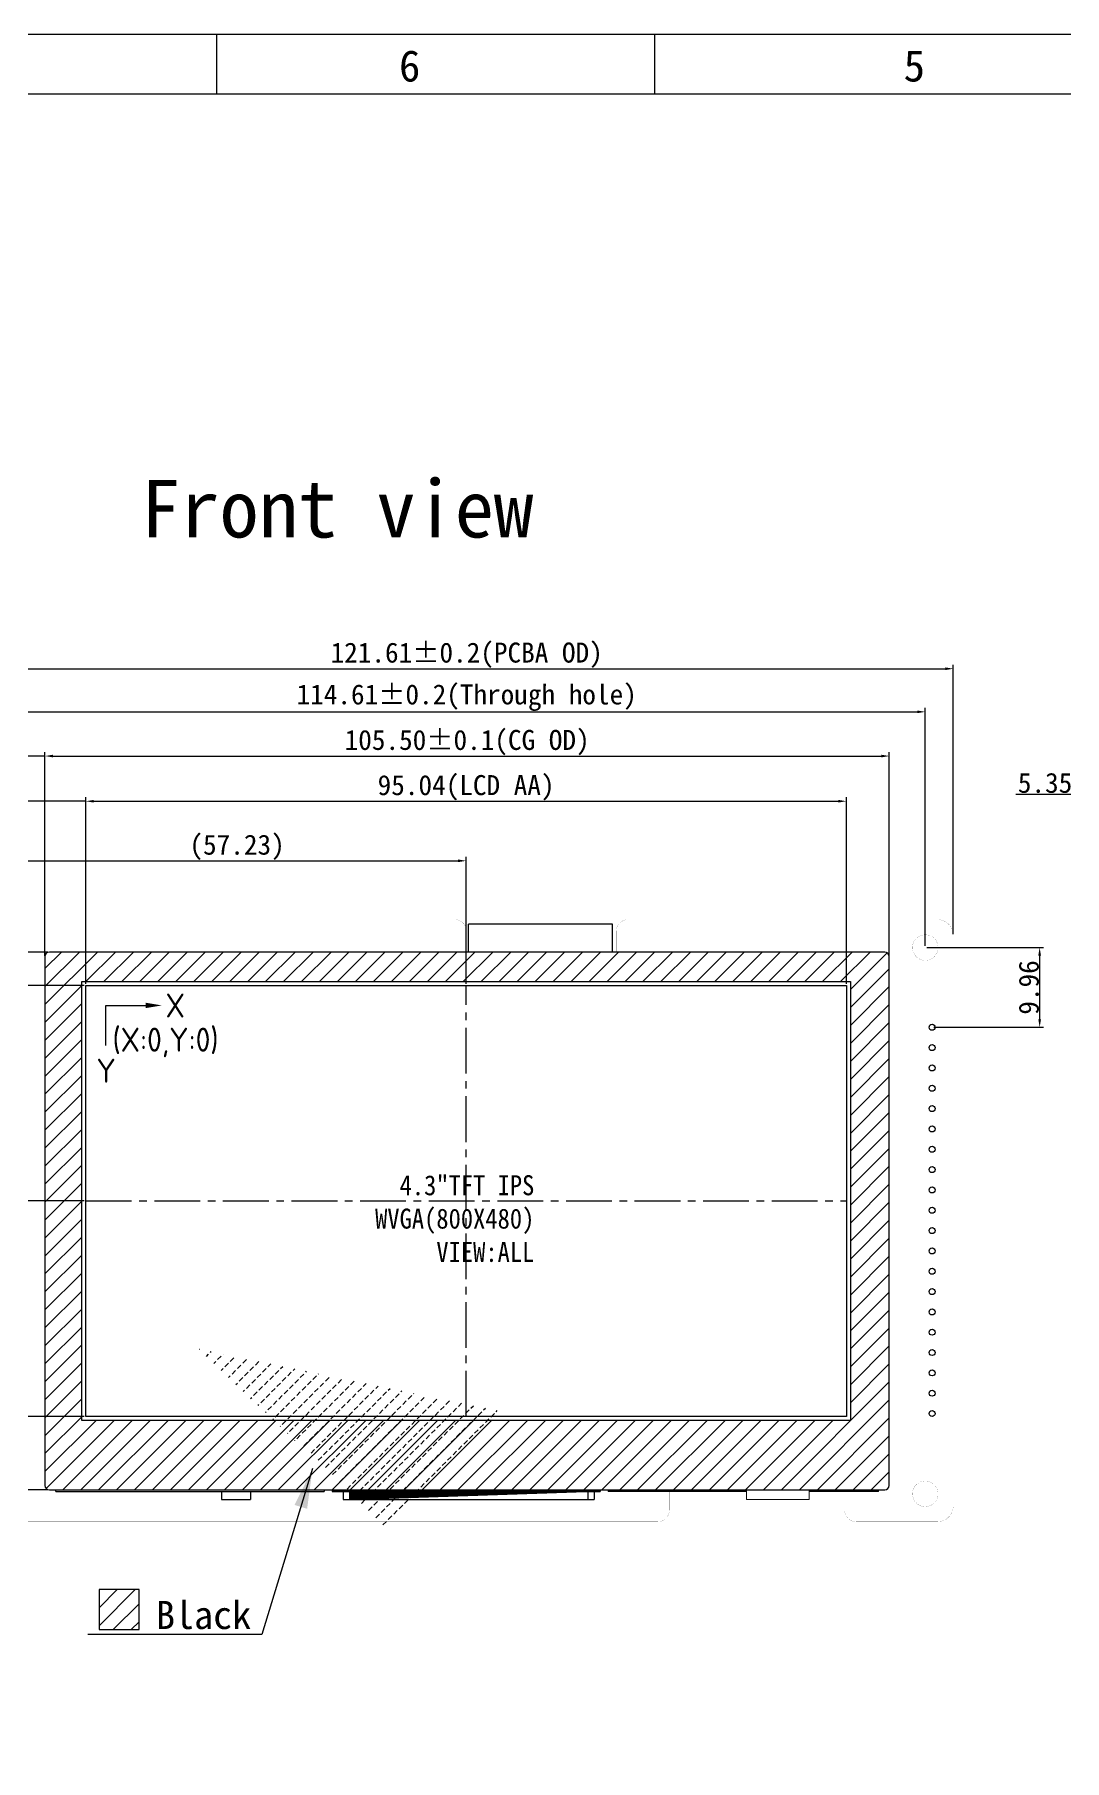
# Model space of a CAD drawing. Header units: millimetres. Extents: x 5267 to 5744, y 1644 to 2007.
# Drawn here: x 5364.9 to 5493.6, y 1767.9 to 1983.6 of the extents above; entities that cross this region are included whole.
import ezdxf
from ezdxf.enums import TextEntityAlignment as Align

# ---------------------------------------------------------------- set-up
doc = ezdxf.new("R2010")
doc.units = ezdxf.units.MM
doc.header["$LTSCALE"] = 0.1
doc.linetypes.add('标准', pattern=[28.575000000000003, 19.05, -3.175, 3.175, -3.175])
for name, color, linetype in [('BOTTOMOVERLAY', 54, 'Continuous'), ('Cover Glass', 90, 'Continuous'), ('Dim', 3, 'Continuous'), ('dwg', 7, 'Continuous'), ('FPC', 11, 'Continuous'), ('KEEPOUTLAYER', 6, 'Continuous'), ('MULTILAYER', 9, 'Continuous'), ('TOPOVERLAY', 2, 'Continuous'), ('保护膜', 4, 'Continuous'), ('镶件', 1, 'Continuous')]:
    doc.layers.add(name, color=color, linetype=linetype)
doc.styles.add('2', font='')
doc.styles.get("Standard").update_dxf_attribs({"font": 'isocp2.shx'})
doc.styles.add('STYLE1', font='', dxfattribs={"width": 0.9})
doc.styles.add('VIEW 2.5', font='', dxfattribs={"height": 2.5})
doc.styles.add('VIEW 4', font='', dxfattribs={"height": 4})
doc.styles.add('宋体', font='', dxfattribs={"height": 2.5})
doc.styles.get('2').set_extended_font_data('SimSun')
doc.styles.get('STYLE1').set_extended_font_data('SimSun')
doc.styles.get('VIEW 2.5').set_extended_font_data('SimSun')
doc.styles.get('VIEW 4').set_extended_font_data('SimSun')
doc.styles.get('宋体').set_extended_font_data('SimSun')
doc.dimstyles.new('VIEW 2.5', dxfattribs={"dimtxt": 1, "dimasz": 1, "dimexe": 0.5, "dimexo": 0.2, "dimgap": 0.09, "dimtad": 1, "dimzin": 0, "dimdsep": 46, "dimtxsty": 'VIEW 2.5', "dimcen": 0.09, "dimclrd": 256, "dimclre": 256, "dimclrt": 256, "dimadec": 0, "dimazin": 0, "dimtp": 0.01, "dimtm": 0.01, "dimtfac": 0.6, "dimtmove": 0, "dimatfit": 0, "dimfxl": 1, "dimtolj": 1, "dimtzin": 0, "dimarcsym": 0})

# ---------------------------------------------------------------- blocks, each defined once
blk = doc.blocks.new('*D22')
at = {"layer": 'Defpoints', "color": 0, "ltscale": 100, "transparency": 16777216}
for p in [(5479.670088705666, 1904.354405118533), (5358.05757086681, 1871.005378465127), (5479.670088705666, 1871.002203465132)]:
    blk.add_point(p, dxfattribs=at)
at = {"layer": 'dwg', "lineweight": -2, "ltscale": 100, "transparency": 16777216}
for p, q in [((5358.05757086681, 1871.205378465127), (5358.05757086681, 1904.854405118533)), ((5479.670088705666, 1871.202203465132), (5479.670088705666, 1904.854405118533)), ((5359.05757086681, 1904.354405118533), (5478.670088705666, 1904.354405118533))]:
    blk.add_line(p, q, dxfattribs=at)
at = {"layer": 'dwg', "ltscale": 100, "transparency": 16777216}
for points in [[(5359.05757086681, 1904.521071785199), (5359.05757086681, 1904.187738451866), (5358.05757086681, 1904.354405118533)], [(5478.670088705666, 1904.521071785199), (5478.670088705666, 1904.187738451866), (5479.670088705666, 1904.354405118533)]]:
    blk.add_solid(points, dxfattribs=at)
at = {"layer": 'dwg', "ltscale": 100, "transparency": 16777216, "insert": (5418.863829786238, 1906.036583889482), "char_height": 2.5, "attachment_point": 5, "style": 'VIEW 2.5'}
blk.add_mtext('\\A1;121.61%%P0.2(PCBA OD)', dxfattribs=at)
blk = doc.blocks.new('*D24')
at = {"layer": 'Defpoints', "color": 0, "ltscale": 100, "transparency": 16777216}
for p in [(5471.670088869386, 1893.439338323823), (5366.170088864245, 1868.280820983919), (5471.670088869386, 1868.280820983919)]:
    blk.add_point(p, dxfattribs=at)
at = {"layer": 'dwg', "lineweight": -2, "ltscale": 100, "transparency": 16777216}
for p, q in [((5366.170088864245, 1868.480820983919), (5366.170088864245, 1893.939338323823)), ((5471.670088869386, 1868.480820983919), (5471.670088869386, 1893.939338323823)), ((5367.170088864245, 1893.439338323823), (5470.670088869386, 1893.439338323823))]:
    blk.add_line(p, q, dxfattribs=at)
at = {"layer": 'dwg', "ltscale": 100, "transparency": 16777216}
for points in [[(5367.170088864245, 1893.60600499049), (5367.170088864245, 1893.272671657156), (5366.170088864245, 1893.439338323823)], [(5470.670088869386, 1893.60600499049), (5470.670088869386, 1893.272671657156), (5471.670088869386, 1893.439338323823)]]:
    blk.add_solid(points, dxfattribs=at)
at = {"layer": 'dwg', "ltscale": 100, "transparency": 16777216, "insert": (5418.920088866816, 1895.121517094773), "char_height": 2.5, "attachment_point": 5, "style": 'VIEW 2.5'}
blk.add_mtext('\\A1;105.50%%P0.1(CG OD)', dxfattribs=at)
blk = doc.blocks.new('*D25')
at = {"layer": 'Defpoints', "color": 0, "ltscale": 100, "transparency": 16777216}
for p in [(5366.720088864246, 1868.953376964488), (5327.55834197645, 1801.753376965768), (5366.720088864254, 1801.753376965768)]:
    blk.add_point(p, dxfattribs=at)
at = {"layer": 'dwg', "lineweight": -2, "ltscale": 100, "transparency": 16777216}
for p, q in [((5366.520088864247, 1868.953376964488), (5327.05834197645, 1868.953376964488)), ((5327.55834197645, 1867.953376964488), (5327.55834197645, 1802.753376965768)), ((5366.520088864254, 1801.753376965768), (5327.05834197645, 1801.753376965768))]:
    blk.add_line(p, q, dxfattribs=at)
at = {"layer": 'dwg', "ltscale": 100, "transparency": 16777216}
for points in [[(5327.391675309783, 1867.953376964488), (5327.725008643117, 1867.953376964488), (5327.55834197645, 1868.953376964488)], [(5327.391675309783, 1802.753376965768), (5327.725008643117, 1802.753376965768), (5327.55834197645, 1801.753376965768)]]:
    blk.add_solid(points, dxfattribs=at)
at = {"layer": 'dwg', "ltscale": 100, "transparency": 16777216, "insert": (5325.876163205499, 1837.620561871205), "char_height": 2.5, "attachment_point": 5, "rotation": 90, "style": 'VIEW 2.5'}
blk.add_mtext('\\A1;67.20%%P0.1(CG OD)', dxfattribs=at)
blk = doc.blocks.new('*D26')
at = {"layer": 'Defpoints', "color": 0, "ltscale": 100, "transparency": 16777216}
for p in [(5466.31007324099, 1887.794524895818), (5371.270073240989, 1864.778376962807), (5466.31007324099, 1864.778376962807)]:
    blk.add_point(p, dxfattribs=at)
at = {"layer": 'dwg', "lineweight": -2, "ltscale": 100, "transparency": 16777216}
for p, q in [((5371.270073240989, 1864.978376962807), (5371.270073240989, 1888.294524895818)), ((5372.270073240989, 1887.794524895818), (5465.31007324099, 1887.794524895818)), ((5466.31007324099, 1864.978376962807), (5466.31007324099, 1888.294524895818))]:
    blk.add_line(p, q, dxfattribs=at)
at = {"layer": 'dwg', "ltscale": 100, "transparency": 16777216}
for points in [[(5372.270073240989, 1887.961191562484), (5372.270073240989, 1887.627858229151), (5371.270073240989, 1887.794524895818)], [(5465.31007324099, 1887.961191562484), (5465.31007324099, 1887.627858229151), (5466.31007324099, 1887.794524895818)]]:
    blk.add_solid(points, dxfattribs=at)
at = {"layer": 'dwg', "ltscale": 100, "transparency": 16777216, "insert": (5418.79007324099, 1889.476703666767), "char_height": 2.5, "attachment_point": 5, "style": 'VIEW 2.5'}
blk.add_mtext('\\A1;95.04(LCD AA)', dxfattribs=at)
blk = doc.blocks.new('*D27')
at = {"layer": 'Defpoints', "color": 0, "ltscale": 100, "transparency": 16777216}
for p in [(5371.270073240991, 1864.778376962808), (5333.255434770637, 1810.922376962808), (5371.270073240991, 1810.922376962808)]:
    blk.add_point(p, dxfattribs=at)
at = {"layer": 'dwg', "lineweight": -2, "ltscale": 100, "transparency": 16777216}
for p, q in [((5371.070073240991, 1864.778376962808), (5332.755434770637, 1864.778376962808)), ((5333.255434770637, 1863.778376962808), (5333.255434770637, 1811.922376962808)), ((5371.070073240991, 1810.922376962808), (5332.755434770637, 1810.922376962808))]:
    blk.add_line(p, q, dxfattribs=at)
at = {"layer": 'dwg', "ltscale": 100, "transparency": 16777216}
for points in [[(5333.08876810397, 1863.778376962808), (5333.422101437304, 1863.778376962808), (5333.255434770637, 1864.778376962808)], [(5333.08876810397, 1811.922376962808), (5333.422101437304, 1811.922376962808), (5333.255434770637, 1810.922376962808)]]:
    blk.add_solid(points, dxfattribs=at)
at = {"layer": 'dwg', "ltscale": 100, "transparency": 16777216, "insert": (5331.573255999687, 1837.850376962806), "char_height": 2.5, "attachment_point": 5, "rotation": 90, "style": 'VIEW 2.5'}
blk.add_mtext('\\A1;53.86(LCD AA)', dxfattribs=at)
blk = doc.blocks.new('*D28')
at = {"layer": 'Defpoints', "color": 0, "ltscale": 100, "transparency": 16777216}
for p in [(5476.17008836681, 1898.964787776321), (5361.557571866811, 1869.505376465127), (5476.17008836681, 1869.505376465127)]:
    blk.add_point(p, dxfattribs=at)
at = {"layer": 'dwg', "lineweight": -2, "ltscale": 100, "transparency": 16777216}
for p, q in [((5361.557571866811, 1869.705376465127), (5361.557571866811, 1899.464787776321)), ((5362.557571866811, 1898.964787776321), (5475.17008836681, 1898.964787776321)), ((5476.17008836681, 1869.705376465127), (5476.17008836681, 1899.464787776321))]:
    blk.add_line(p, q, dxfattribs=at)
at = {"layer": 'dwg', "ltscale": 100, "transparency": 16777216}
for points in [[(5362.557571866811, 1899.131454442988), (5362.557571866811, 1898.798121109654), (5361.557571866811, 1898.964787776321)], [(5475.17008836681, 1899.131454442988), (5475.17008836681, 1898.798121109654), (5476.17008836681, 1898.964787776321)]]:
    blk.add_solid(points, dxfattribs=at)
at = {"layer": 'dwg', "ltscale": 100, "transparency": 16777216, "insert": (5418.86383011681, 1900.730765429952), "char_height": 2.5, "attachment_point": 5, "style": 'VIEW 2.5'}
blk.add_mtext('\\A1;114.61%%P0.2(Through hole)', dxfattribs=at)
blk = doc.blocks.new('*D17')
at = {"layer": 'Defpoints', "color": 0, "ltscale": 100, "transparency": 16777216}
for p in [(5327.558341976453, 1873.005379465129), (5360.057570372661, 1873.005379465129), (5366.720088864246, 1868.953376964488)]:
    blk.add_point(p, dxfattribs=at)
at = {"layer": 'dwg', "lineweight": -2, "ltscale": 100, "transparency": 16777216}
for p, q in [((5327.558341976453, 1874.005379465129), (5327.558341976453, 1890.925602928816)), ((5359.857570372661, 1873.005379465129), (5327.058341976453, 1873.005379465129)), ((5327.558341976453, 1868.953376964488), (5327.558341976453, 1873.005379465129)), ((5366.520088864247, 1868.953376964488), (5327.058341976453, 1868.953376964488)), ((5327.558341976453, 1867.953376964488), (5327.558341976453, 1866.953376964488))]:
    blk.add_line(p, q, dxfattribs=at)
at = {"layer": 'dwg', "ltscale": 100, "transparency": 16777216}
for points in [[(5327.391675309786, 1874.005379465129), (5327.72500864312, 1874.005379465129), (5327.558341976453, 1873.005379465129)], [(5327.391675309786, 1867.953376964488), (5327.72500864312, 1867.953376964488), (5327.558341976453, 1868.953376964488)]]:
    blk.add_solid(points, dxfattribs=at)
at = {"layer": 'dwg', "ltscale": 100, "transparency": 16777216, "insert": (5326.120576613323, 1882.965491196971), "char_height": 2.5, "attachment_point": 5, "rotation": 90, "style": 'VIEW 2.5'}
blk.add_mtext('\\A1;4.05%%p0.3', dxfattribs=at)
blk = doc.blocks.new('*D18')
at = {"layer": 'Defpoints', "color": 0, "ltscale": 100, "transparency": 16777216}
for p in [(5333.255434770635, 1873.005379465129), (5360.057570372661, 1873.005379465129), (5371.270073240991, 1864.778376962808)]:
    blk.add_point(p, dxfattribs=at)
at = {"layer": 'dwg', "lineweight": -2, "ltscale": 100, "transparency": 16777216}
for p, q in [((5333.255434770635, 1874.005379465129), (5333.255434770635, 1890.897669967923)), ((5359.857570372661, 1873.005379465129), (5332.755434770635, 1873.005379465129)), ((5333.255434770635, 1864.778376962808), (5333.255434770635, 1873.005379465129)), ((5371.070073240991, 1864.778376962808), (5332.755434770635, 1864.778376962808)), ((5333.255434770635, 1863.778376962808), (5333.255434770635, 1862.778376962808))]:
    blk.add_line(p, q, dxfattribs=at)
at = {"layer": 'dwg', "ltscale": 100, "transparency": 16777216}
for points in [[(5333.088768103968, 1874.005379465129), (5333.422101437302, 1874.005379465129), (5333.255434770635, 1873.005379465129)], [(5333.088768103968, 1863.778376962808), (5333.422101437302, 1863.778376962808), (5333.255434770635, 1864.778376962808)]]:
    blk.add_solid(points, dxfattribs=at)
at = {"layer": 'dwg', "ltscale": 100, "transparency": 16777216, "insert": (5331.817669407505, 1882.951524716525), "char_height": 2.5, "attachment_point": 5, "rotation": 90, "style": 'VIEW 2.5'}
blk.add_mtext('\\A1;8.23%%p0.3', dxfattribs=at)
blk = doc.blocks.new('*D19')
at = {"layer": 'Defpoints', "color": 0, "ltscale": 100, "transparency": 16777216}
for p in [(5358.05757086681, 1893.439338323823), (5358.05757086681, 1871.005378465127), (5366.170088864245, 1868.280820983919)]:
    blk.add_point(p, dxfattribs=at)
at = {"layer": 'dwg', "lineweight": -2, "ltscale": 100, "transparency": 16777216}
for p, q in [((5358.05757086681, 1871.205378465127), (5358.05757086681, 1893.939338323823)), ((5366.170088864245, 1868.480820983919), (5366.170088864245, 1893.939338323823)), ((5357.05757086681, 1893.439338323823), (5340.165280364017, 1893.439338323823)), ((5366.170088864245, 1893.439338323823), (5358.05757086681, 1893.439338323823)), ((5367.170088864245, 1893.439338323823), (5368.170088864245, 1893.439338323823))]:
    blk.add_line(p, q, dxfattribs=at)
at = {"layer": 'dwg', "ltscale": 100, "transparency": 16777216}
for points in [[(5357.05757086681, 1893.60600499049), (5357.05757086681, 1893.272671657156), (5358.05757086681, 1893.439338323823)], [(5367.170088864245, 1893.60600499049), (5367.170088864245, 1893.272671657156), (5366.170088864245, 1893.439338323823)]]:
    blk.add_solid(points, dxfattribs=at)
at = {"layer": 'dwg', "ltscale": 100, "transparency": 16777216, "insert": (5348.111425615413, 1894.877103686952), "char_height": 2.5, "attachment_point": 5, "style": 'VIEW 2.5'}
blk.add_mtext('\\A1;8.11%%p0.3', dxfattribs=at)
blk = doc.blocks.new('*D20')
at = {"layer": 'Defpoints', "color": 0, "ltscale": 100, "transparency": 16777216}
for p in [(5358.05757086681, 1887.794524895818), (5358.05757086681, 1871.005378465127), (5371.270073240989, 1864.778376962807)]:
    blk.add_point(p, dxfattribs=at)
at = {"layer": 'dwg', "lineweight": -2, "ltscale": 100, "transparency": 16777216}
for p, q in [((5357.05757086681, 1887.794524895818), (5338.628967514855, 1887.794524895818)), ((5358.05757086681, 1871.205378465127), (5358.05757086681, 1888.294524895818)), ((5371.270073240989, 1887.794524895818), (5358.05757086681, 1887.794524895818)), ((5371.270073240989, 1864.978376962807), (5371.270073240989, 1888.294524895818)), ((5372.270073240989, 1887.794524895818), (5373.270073240989, 1887.794524895818))]:
    blk.add_line(p, q, dxfattribs=at)
at = {"layer": 'dwg', "ltscale": 100, "transparency": 16777216}
for points in [[(5357.05757086681, 1887.961191562484), (5357.05757086681, 1887.627858229151), (5358.05757086681, 1887.794524895818)], [(5372.270073240989, 1887.961191562484), (5372.270073240989, 1887.627858229151), (5371.270073240989, 1887.794524895818)]]:
    blk.add_solid(points, dxfattribs=at)
at = {"layer": 'dwg', "ltscale": 100, "transparency": 16777216, "insert": (5347.343269190833, 1889.232290258946), "char_height": 2.5, "attachment_point": 5, "style": 'VIEW 2.5'}
blk.add_mtext('\\A1;13.21%%p0.3', dxfattribs=at)
blk = doc.blocks.new('*D30')
at = {"layer": 'Defpoints', "color": 0, "ltscale": 100, "transparency": 16777216}
for p in [(5418.79007324099, 1880.351103304403), (5361.557571866811, 1869.505376465127), (5418.79007324099, 1864.778376962807)]:
    blk.add_point(p, dxfattribs=at)
at = {"layer": 'dwg', "lineweight": -2, "ltscale": 100, "transparency": 16777216}
for p, q in [((5361.557571866811, 1869.705376465127), (5361.557571866811, 1880.851103304403)), ((5418.79007324099, 1864.978376962807), (5418.79007324099, 1880.851103304403)), ((5362.557571866811, 1880.351103304403), (5417.79007324099, 1880.351103304403))]:
    blk.add_line(p, q, dxfattribs=at)
at = {"layer": 'dwg', "ltscale": 100, "transparency": 16777216}
for points in [[(5362.557571866811, 1880.51776997107), (5362.557571866811, 1880.184436637736), (5361.557571866811, 1880.351103304403)], [(5417.79007324099, 1880.51776997107), (5417.79007324099, 1880.184436637736), (5418.79007324099, 1880.351103304403)]]:
    blk.add_solid(points, dxfattribs=at)
at = {"layer": 'dwg', "ltscale": 100, "transparency": 16777216, "insert": (5390.1738225539, 1882.033282075353), "char_height": 2.5, "attachment_point": 5, "style": 'VIEW 2.5'}
blk.add_mtext('\\A1;(57.23)', dxfattribs=at)
blk = doc.blocks.new('*D31')
at = {"layer": 'Defpoints', "color": 0, "ltscale": 100, "transparency": 16777216}
for p in [(5361.557571866812, 1869.505376465128), (5340.534023340337, 1837.850376962808), (5371.270073240991, 1837.850376962808)]:
    blk.add_point(p, dxfattribs=at)
at = {"layer": 'dwg', "lineweight": -2, "ltscale": 100, "transparency": 16777216}
for p, q in [((5361.357571866813, 1869.505376465128), (5340.034023340337, 1869.505376465128)), ((5340.534023340337, 1868.505376465128), (5340.534023340337, 1838.850376962808)), ((5371.070073240991, 1837.850376962808), (5340.034023340337, 1837.850376962808))]:
    blk.add_line(p, q, dxfattribs=at)
at = {"layer": 'dwg', "ltscale": 100, "transparency": 16777216}
for points in [[(5340.36735667367, 1868.505376465128), (5340.700690007004, 1868.505376465128), (5340.534023340337, 1869.505376465128)], [(5340.36735667367, 1838.850376962808), (5340.700690007004, 1838.850376962808), (5340.534023340337, 1837.850376962808)]]:
    blk.add_solid(points, dxfattribs=at)
at = {"layer": 'dwg', "ltscale": 100, "transparency": 16777216, "insert": (5338.851844569386, 1853.677876713966), "char_height": 2.5, "attachment_point": 5, "rotation": 90, "style": 'VIEW 2.5'}
blk.add_mtext('\\A1;(31.65)', dxfattribs=at)
blk = doc.blocks.new('*D32')
at = {"layer": 'Defpoints', "color": 0, "ltscale": 100, "transparency": 16777216}
for p in [(5510.653583269195, 1888.63720417826), (5510.653583269195, 1873.005376465127), (5505.303583269197, 1868.803376964485)]:
    blk.add_point(p, dxfattribs=at)
at = {"layer": 'dwg', "lineweight": -2, "ltscale": 100, "transparency": 16777216}
for p, q in [((5504.303583269197, 1888.63720417826), (5487.467158688191, 1888.63720417826)), ((5505.303583269197, 1869.003376964485), (5505.303583269197, 1889.13720417826)), ((5510.653583269195, 1888.63720417826), (5505.303583269197, 1888.63720417826)), ((5510.653583269195, 1873.205376465127), (5510.653583269195, 1889.13720417826)), ((5511.653583269195, 1888.63720417826), (5512.653583269195, 1888.63720417826))]:
    blk.add_line(p, q, dxfattribs=at)
at = {"layer": 'dwg', "ltscale": 100, "transparency": 16777216}
for points in [[(5504.303583269197, 1888.803870844927), (5504.303583269197, 1888.470537511593), (5505.303583269197, 1888.63720417826)], [(5511.653583269195, 1888.803870844927), (5511.653583269195, 1888.470537511593), (5510.653583269195, 1888.63720417826)]]:
    blk.add_solid(points, dxfattribs=at)
at = {"layer": 'dwg', "ltscale": 100, "transparency": 16777216, "insert": (5495.385370978694, 1890.074969541388), "char_height": 2.5, "attachment_point": 5, "style": 'VIEW 2.5'}
blk.add_mtext('\\A1;5.35%%p0.3', dxfattribs=at)
blk = doc.blocks.new('*D44')
at = {"layer": 'Defpoints', "color": 0, "ltscale": 100, "transparency": 16777216}
for p in [(5476.170088366812, 1869.505376465128), (5477.022626866812, 1859.542845465128), (5490.459543359342, 1859.542845465128)]:
    blk.add_point(p, dxfattribs=at)
at = {"layer": 'dwg', "lineweight": -2, "ltscale": 100, "transparency": 16777216}
for p, q in [((5476.370088366812, 1869.505376465128), (5490.959543359342, 1869.505376465128)), ((5490.459543359342, 1868.505376465128), (5490.459543359342, 1860.542845465128)), ((5477.222626866812, 1859.542845465128), (5490.959543359342, 1859.542845465128))]:
    blk.add_line(p, q, dxfattribs=at)
at = {"layer": 'dwg', "ltscale": 100, "transparency": 16777216}
for points in [[(5490.292876692675, 1868.505376465128), (5490.626210026009, 1868.505376465128), (5490.459543359342, 1869.505376465128)], [(5490.292876692675, 1860.542845465128), (5490.626210026009, 1860.542845465128), (5490.459543359342, 1859.542845465128)]]:
    blk.add_solid(points, dxfattribs=at)
at = {"layer": 'dwg', "ltscale": 100, "transparency": 16777216, "insert": (5489.119543359341, 1864.524110965126), "char_height": 2.5, "attachment_point": 5, "rotation": 90, "style": 'VIEW 2.5'}
blk.add_mtext('\\A1;9.96', dxfattribs=at)

msp = doc.modelspace()

# ---------------------------------------------------------------- hatches: boundary and pattern name
at = {"layer": 'Cover Glass'}
h = msp.add_hatch(dxfattribs=at)
h.set_pattern_fill('ANSI31', color=256, scale=0.5, style=0)
h.set_pattern_definition([(45, (-4058.293444669303, -8332.123070017047), (-1.122532015133644, 1.122532015133644), [])])
h.paths.add_polyline_path([(5370.770073240989, 1865.278376962805), (5466.81007324099, 1865.278376962805), (5466.81007324099, 1810.422376962809), (5370.770073240989, 1810.422376962809)], flags=16)
edge = h.paths.add_edge_path()
edge.add_arc((5471.120088869386, 1802.303376965778), 0.5499999999999545, 270.0000000000948, 359.9999999999289)
edge.add_line((5471.670088869386, 1802.303376965777), (5471.670088869386, 1868.403376964486))
edge.add_arc((5471.120088869386, 1868.403376964487), 0.5500000000001819, 359.9999999999052, 449.9999999999052)
edge.add_line((5471.120088869387, 1868.953376964487), (5366.720088864245, 1868.953376964487))
edge.add_arc((5366.720088864245, 1868.403376964488), 0.5499999999997272, 90, 179.9999999999526)
edge.add_line((5366.170088864245, 1868.403376964488), (5366.170088864222, 1802.303376965766))
edge.add_arc((5366.720088864222, 1802.303376965768), 0.5500000000001819, 180.0000000001421, 270.0000000000948)
edge.add_line((5366.720088864223, 1801.753376965767), (5471.120088869387, 1801.753376965778))
h = msp.add_hatch(dxfattribs=at)
h.set_pattern_fill('ANSI31', color=256, scale=0.5, style=0)
h.set_pattern_definition([(45, (1251.281618976234, 671.5097360567017), (-1.122532015133644, 1.122532015133644), [])])
h.paths.add_polyline_path([(5372.921549762578, 1784.296795076434), (5377.921549762578, 1784.296795076434), (5377.921549762578, 1789.296795076434), (5372.921549762578, 1789.296795076434)])
at = {"layer": 'FPC'}
h = msp.add_hatch(dxfattribs=at)
h.set_pattern_fill('ANSI33', color=6, scale=0.2, style=0)
h.set_pattern_definition([(45, (-670016202.1818037, -258384603.1517348), (-0.8980256121069152, 0.8980256121069154), []), (45, (-670016201.2837777, -258384603.1517348), (-0.8980256121069152, 0.8980256121069154), [0.635, -0.3175])])
h.paths.add_polyline_path([(5404.212073255979, 1800.542376962806), (5434.002980774228, 1800.542376962806), (5434.002980749456, 1801.542376962806), (5404.212073231206, 1801.542376962806)])

# ---------------------------------------------------------------- linework, layer by layer
at = {"color": 0}
for p, q in [((5744.183460541553, 1983.600724374424), (5266.946626321715, 1983.600724374402)), ((5387.665572595391, 1976.180765873022), (5387.665572595379, 1983.600724374407)), ((5442.38609485734, 1976.180765873025), (5442.38609485734, 1983.600724374412))]:
    msp.add_line(p, q, dxfattribs=at)
at = {"color": 0, "elevation": -4.639917435414569e-10}
msp.add_lwpolyline([(5275.800786875311, 1976.180765873017), (5735.044831854508, 1976.18076587304), (5735.044831854533, 1652.800989266496), (5275.800786875336, 1652.800989266475)], close=True, dxfattribs=at)
at = {"color": 1, "linetype": '标准', "ltscale": 3}
for points in [[(5418.79007324099, 1810.922376962807), (5418.79007324099, 1864.778376962807)], [(5371.270073240989, 1837.850376962807), (5466.31007324099, 1837.850376962807)]]:
    msp.add_lwpolyline(points, dxfattribs=at)
at = {"layer": 'BOTTOMOVERLAY', "const_width": 0.00635}
msp.add_lwpolyline([(5460.61700586681, 1810.379378465127, -1), (5460.61065586681, 1810.379378465127, -1)], format="xyb", close=True, dxfattribs=at)
msp.add_lwpolyline([(5460.61700586681, 1810.379378465127, -1), (5460.61065586681, 1810.379378465127, -1)], format="xyb", close=True, dxfattribs=at)
at = {"layer": 'Cover Glass'}
msp.add_lwpolyline([(5471.120088869387, 1801.753376965778), (5471.120088869387, 1801.753376965778, 0.414213562372417), (5471.670088869386, 1802.303376965777), (5471.670088869386, 1868.403376964486, 0.4142135623730924), (5471.120088869387, 1868.953376964487), (5366.720088864245, 1868.953376964487, 0.4142135623726592), (5366.170088864245, 1868.403376964488), (5366.170088864222, 1802.303376965766, 0.4142135623726592), (5366.720088864223, 1801.753376965767), (5471.120088869387, 1801.753376965778)], format="xyb", dxfattribs=at)
for points in [[(5370.770073240989, 1865.278376962805), (5466.81007324099, 1865.278376962805), (5466.81007324099, 1810.422376962809), (5370.770073240989, 1810.422376962809)], [(5370.770073240989, 1865.278376962805), (5466.81007324099, 1865.278376962805), (5466.81007324099, 1810.422376962809), (5370.770073240989, 1810.422376962809)], [(5372.921549762578, 1784.296795076434), (5377.921549762578, 1784.296795076434), (5377.921549762578, 1789.296795076434), (5372.921549762578, 1789.296795076434)]]:
    msp.add_lwpolyline(points, close=True, dxfattribs=at)
at = {"layer": 'Dim', "color": 6}
msp.add_lwpolyline([(5373.770073240989, 1857.278376962805), (5373.770073240989, 1862.278376962805), (5378.770073240989, 1862.278376962805)], dxfattribs=at)
msp.add_solid([(5378.770073240989, 1861.94504362947), (5378.770073240989, 1862.611710296138), (5380.770073240989, 1862.278376962805)], dxfattribs=at)
at = {"layer": 'dwg', "color": 5, "ltscale": 100}
msp.add_lwpolyline([(5371.270073240989, 1864.778376962807), (5466.31007324099, 1864.778376962807), (5466.31007324099, 1810.922376962807), (5371.270073240989, 1810.922376962807)], close=True, dxfattribs=at)
at = {"layer": 'FPC'}
for p, q in [((5388.242981674389, 1801.542376962806), (5388.24298167439, 1800.542376962806)), ((5391.842981674391, 1801.542376962806), (5391.842981674388, 1800.542376962806)), ((5388.242981674389, 1800.542376962806), (5391.84298167439, 1800.542376962806))]:
    msp.add_line(p, q, dxfattribs=at)
at = {"layer": 'FPC', "color": 6}
for p, q in [((5403.412073240981, 1801.542376962806), (5403.412073240979, 1800.542376962806)), ((5404.212073231206, 1801.542376962806), (5404.212073255979, 1800.542376962806)), ((5434.002980749456, 1801.542376962806), (5434.002980774228, 1800.542376962806)), ((5434.802980783543, 1801.542376962806), (5434.802980783543, 1800.542376962806)), ((5403.412073240979, 1800.542376962806), (5434.802980783543, 1800.542376962806))]:
    msp.add_line(p, q, dxfattribs=at)
at = {"layer": 'FPC', "linetype": 'ByBlock', "lineweight": 0}
for p, q in [((5453.818950045945, 1800.542376962806), (5453.818950045945, 1801.753376965776)), ((5461.650432861664, 1801.753376965777), (5461.650432861664, 1800.542376962806)), ((5453.818950045945, 1800.542376962806), (5461.650432861664, 1800.542376962806))]:
    msp.add_line(p, q, dxfattribs=at)
at = {"layer": 'KEEPOUTLAYER', "const_width": 0.0127}
for points in [[(5417.36166686681, 1873.005376465127), (5360.057571866811, 1873.005376465127)], [(5477.67008786681, 1873.005376465127), (5439.045138866811, 1873.005376465127)], [(5418.86166586681, 1871.503213465127), (5418.857986609642, 1868.953376964487)], [(5437.545138866811, 1868.953376964487), (5437.545138866811, 1871.505377465127)], [(5479.67008886681, 1799.753377465127), (5479.67008886681, 1871.005378465127)], [(5444.20458186681, 1799.253378465127), (5444.20458186681, 1801.542376962806)], [(5466.092437866811, 1799.253378465127), (5466.092437866811, 1801.542376962806)], [(5442.70458286681, 1797.753375465127), (5360.057571866811, 1797.753375465127)], [(5477.67008786681, 1797.753375465127), (5467.59243686681, 1797.753375465127)]]:
    msp.add_lwpolyline(points, dxfattribs=at)
for points in [[(5418.86166386681, 1871.503213465127, 0.4146359999999999), (5417.36166686681, 1873.005376465127)], [(5439.045138866811, 1873.005376465127, 0.414214), (5437.545138866811, 1871.505377465127)], [(5479.67008886681, 1871.005378465127, 0.414214), (5477.67008786681, 1873.005379465127)], [(5442.70458286681, 1797.753378465127, 0.414214), (5444.20458186681, 1799.253378465127)], [(5466.092437866811, 1799.253378465127, 0.414214), (5467.59243686681, 1797.753378465127)], [(5477.67008786681, 1797.753375465127, 0.414214), (5479.67008886681, 1799.753377465127)]]:
    msp.add_lwpolyline(points, format="xyb", dxfattribs=at)
at = {"layer": 'KEEPOUTLAYER'}
for points, const_width in [([(5439.048313866811, 1873.005376465127, -1), (5439.04196386681, 1873.005376465127, -1)], 0.00635), ([(5439.048313866811, 1873.005376465127, -1), (5439.04196386681, 1873.005376465127, -1)], 0.00635), ([(5477.673262866811, 1873.005379465127, -1), (5477.66691286681, 1873.005379465127, -1)], 0.00635), ([(5477.673262866811, 1873.005376465127, -1), (5477.66691286681, 1873.005376465127, -1)], 0.00635), ([(5418.864838866811, 1871.503213465127, -1), (5418.85848886681, 1871.503213465127, -1)], 0.00635), ([(5418.86484086681, 1871.503213465127, -1), (5418.85849086681, 1871.503213465127, -1)], 0.00635), ([(5437.548313866811, 1871.505377465127, -1), (5437.54196386681, 1871.505377465127, -1)], 0.00635), ([(5437.548313866811, 1871.505377465127, -1), (5437.54196386681, 1871.505377465127, -1)], 0.00635), ([(5474.57008886681, 1869.505376465127, -1), (5477.77008786681, 1869.505376465127, -1)], 0.0127), ([(5479.67326386681, 1871.005378465127, -1), (5479.66691386681, 1871.005378465127, -1)], 0.00635), ([(5479.67326386681, 1871.005378465127, -1), (5479.66691386681, 1871.005378465127, -1)], 0.00635), ([(5474.573263866811, 1869.505376465127, -1), (5474.56691386681, 1869.505376465127, -1)], 0.00635), ([(5477.77326286681, 1869.505376465127, -1), (5477.76691286681, 1869.505376465127, -1)], 0.00635), ([(5474.57008886681, 1801.253376465127, -1), (5477.77008786681, 1801.253376465127, -1)], 0.0127), ([(5474.573263866811, 1801.253376465127, -1), (5474.56691386681, 1801.253376465127, -1)], 0.00635), ([(5477.77326286681, 1801.253376465127, -1), (5477.76691286681, 1801.253376465127, -1)], 0.00635), ([(5444.20775686681, 1799.253378465127, -1), (5444.20140686681, 1799.253378465127, -1)], 0.00635), ([(5444.20775686681, 1799.253378465127, -1), (5444.20140686681, 1799.253378465127, -1)], 0.00635), ([(5466.09561286681, 1799.253378465127, -1), (5466.089262866811, 1799.253378465127, -1)], 0.00635), ([(5466.09561286681, 1799.253378465127, -1), (5466.089262866811, 1799.253378465127, -1)], 0.00635), ([(5479.67326386681, 1799.753377465127, -1), (5479.66691386681, 1799.753377465127, -1)], 0.00635), ([(5479.67326386681, 1799.753377465127, -1), (5479.66691386681, 1799.753377465127, -1)], 0.00635), ([(5442.70775786681, 1797.753378465127, -1), (5442.70140786681, 1797.753378465127, -1)], 0.00635), ([(5442.70775786681, 1797.753375465127, -1), (5442.70140786681, 1797.753375465127, -1)], 0.00635), ([(5467.59561186681, 1797.753378465127, -1), (5467.58926186681, 1797.753378465127, -1)], 0.00635), ([(5467.59561186681, 1797.753375465127, -1), (5467.58926186681, 1797.753375465127, -1)], 0.00635), ([(5477.673262866811, 1797.753375465127, -1), (5477.66691286681, 1797.753375465127, -1)], 0.00635), ([(5477.673262866811, 1797.753375465127, -1), (5477.66691286681, 1797.753375465127, -1)], 0.00635)]:
    msp.add_lwpolyline(points, format="xyb", close=True, dxfattribs=dict(at, const_width=const_width))
at = {"layer": 'MULTILAYER'}
for points in [[(5477.02262686681, 1859.917846465127, -1), (5477.02262686681, 1859.167844465127, -1)], [(5477.02262686681, 1857.377846465127, -1), (5477.02262686681, 1856.627844465127, -1)], [(5477.02262686681, 1854.837846465127, -1), (5477.02262686681, 1854.087844465127, -1)], [(5477.02262686681, 1852.297846465127, -1), (5477.02262686681, 1851.547844465127, -1)], [(5477.02262686681, 1849.757846465127, -1), (5477.02262686681, 1849.007844465127, -1)], [(5477.02262686681, 1847.217846465127, -1), (5477.02262686681, 1846.467844465127, -1)], [(5477.02262686681, 1844.677846465127, -1), (5477.02262686681, 1843.927844465127, -1)], [(5477.02262686681, 1842.137846465127, -1), (5477.02262686681, 1841.387844465127, -1)], [(5477.02262686681, 1839.597846465127, -1), (5477.02262686681, 1838.847844465127, -1)], [(5477.02262686681, 1837.057846465127, -1), (5477.02262686681, 1836.307844465127, -1)], [(5477.02262686681, 1834.517846465127, -1), (5477.02262686681, 1833.767844465127, -1)], [(5477.02262686681, 1831.977846465127, -1), (5477.02262686681, 1831.227844465127, -1)], [(5477.02262686681, 1829.437846465127, -1), (5477.02262686681, 1828.687844465127, -1)], [(5477.02262686681, 1826.897846465127, -1), (5477.02262686681, 1826.147844465127, -1)], [(5477.02262686681, 1824.357846465127, -1), (5477.02262686681, 1823.607844465127, -1)], [(5477.02262686681, 1821.817846465127, -1), (5477.02262686681, 1821.067844465127, -1)], [(5477.02262686681, 1819.277846465127, -1), (5477.02262686681, 1818.527844465127, -1)], [(5477.02262686681, 1816.737846465127, -1), (5477.02262686681, 1815.987844465127, -1)], [(5477.02262686681, 1814.197846465127, -1), (5477.02262686681, 1813.447844465127, -1)], [(5477.02262686681, 1811.657846465127, -1), (5477.02262686681, 1810.907844465127, -1)]]:
    msp.add_lwpolyline(points, format="xyb", close=True, dxfattribs=at)
at = {"layer": 'TOPOVERLAY'}
for points in [[(5437.099432866809, 1872.441773465127), (5419.099442866809, 1872.441712465127)], [(5419.099442866809, 1868.953376964487), (5419.099442866809, 1872.441712465127)], [(5437.099432866809, 1868.953376964487), (5437.099432866809, 1872.441773465127)]]:
    msp.add_lwpolyline(points, dxfattribs=at)
at = {"layer": '保护膜'}
msp.add_lwpolyline([(5471.120088869387, 1801.753376965778), (5471.120088869387, 1801.753376965778)], close=True, dxfattribs=at)
at = {"layer": '镶件', "color": 4}
for p, q in [((5367.530100492631, 1801.542376962806), (5367.530100492631, 1801.753376965778)), ((5367.530100492631, 1801.542376962806), (5401.040077240986, 1801.542376962806)), ((5401.040077240987, 1801.753376965771), (5401.040077240987, 1801.542376962806)), ((5401.040077240987, 1801.753376965771), (5401.040077240987, 1801.542376962806)), ((5402.040077240987, 1801.753376965771), (5402.040077240987, 1801.542376962806)), ((5435.560077240991, 1801.542376962806), (5402.040077240987, 1801.542376962806)), ((5402.040077240987, 1801.542376962806), (5435.560077240991, 1801.542376962806)), ((5435.560077240991, 1801.753376965774), (5435.560077240991, 1801.542376962806)), ((5436.560077240991, 1801.753376965774), (5436.560077240991, 1801.542376962806)), ((5453.818950045945, 1801.542376962806), (5436.560077240991, 1801.542376962806)), ((5470.310077240987, 1801.542376962806), (5461.650432861664, 1801.542376962806)), ((5470.310077240987, 1801.542376962806), (5470.310077240987, 1801.753376965778))]:
    msp.add_line(p, q, dxfattribs=at)

# ---------------------------------------------------------------- texts
at = {"color": 0, "style": '宋体'}
for s, p in [('6', (5411.742054649403, 1979.683863736306)), ('5', (5474.798910834849, 1979.683863736308))]:
    msp.add_text(s, height=3.916860638103844, dxfattribs=at).set_placement(p, align=Align.MIDDLE_CENTER)
at = {"ltscale": 10, "insert": (5378.190270254297, 1927.952954969309), "char_height": 7.199999999999999, "width": 66.25580682689233, "attachment_point": 1, "style": 'VIEW 4'}
msp.add_mtext('Front view', dxfattribs=at)
at = {"layer": 'Dim', "color": 6}
for s, p in [('X', (5381.23327130288, 1860.766823990865)), ('(X:0,Y:0)', (5374.613452630535, 1856.500277184257)), ('Y', (5372.599853862194, 1852.623262454768))]:
    msp.add_text(s, height=3, dxfattribs=at).set_placement(p)
at = {"layer": 'Dim', "color": 3, "insert": (5427.31838308051, 1841.061309235246), "char_height": 2.5, "attachment_point": 3, "style": 'STYLE1'}
msp.add_mtext('4.3"TFT IPS\\PWVGA(800X480)\\PVIEW:ALL', dxfattribs=at)
at = {"layer": 'Dim', "color": 2, "insert": (5380.037024992464, 1787.85970548708), "char_height": 3.5, "attachment_point": 1, "style": '2'}
msp.add_mtext('Black', dxfattribs=at)

# ---------------------------------------------------------------- dimensions: what is measured, and where the dimension line sits
at = {"layer": 'dwg', "color": 0, "ltscale": 100}
for base, p1, p2, text, picture, middle in [((5479.670088705666, 1904.354405118533), (5358.05757086681, 1871.005378465127), (5479.670088705666, 1871.002203465132), '<>%%P0.2(PCBA OD)', '*D22', (5418.863829786238, 1906.036583889482)), ((5476.17008836681, 1898.964787776321), (5361.557571866811, 1869.505376465127), (5476.17008836681, 1869.505376465127), '<>%%P0.2(Through hole)', '*D28', (5418.86383011681, 1900.730765429952)), ((5471.670088869386, 1893.439338323823), (5366.170088864245, 1868.280820983919), (5471.670088869386, 1868.280820983919), '<>%%P0.1(CG OD)', '*D24', (5418.920088866816, 1895.121517094773)), ((5466.31007324099, 1887.794524895818), (5371.270073240989, 1864.778376962807), (5466.31007324099, 1864.778376962807), '<>(LCD AA)', '*D26', (5418.79007324099, 1889.476703666767)), ((5418.79007324099, 1880.351103304403), (5361.557571866811, 1869.505376465127), (5418.79007324099, 1864.778376962807), '(<>)', '*D30', (5390.1738225539, 1882.033282075353))]:
    dim = msp.add_linear_dim(base=base, p1=p1, p2=p2, text=text, dimstyle='VIEW 2.5', override={"dimfxl": 0.5, "dimarcsym": 1}, dxfattribs=at)
    dim.commit()
    dim.dimension.update_dxf_attribs({"geometry": picture, "text_midpoint": middle})
for base, p1, p2, picture, middle in [((5358.05757086681, 1893.439338323823), (5366.170088864245, 1868.280820983919), (5358.05757086681, 1871.005378465127), '*D19', (5348.111425615413, 1893.439338323823)), ((5510.653583269195, 1888.63720417826), (5505.303583269197, 1868.803376964485), (5510.653583269195, 1873.005376465127), '*D32', (5495.385370978694, 1888.63720417826)), ((5358.05757086681, 1887.794524895818), (5371.270073240989, 1864.778376962807), (5358.05757086681, 1871.005378465127), '*D20', (5347.343269190833, 1887.794524895818))]:
    dim = msp.add_linear_dim(base=base, p1=p1, p2=p2, text='<>%%p0.3', dimstyle='VIEW 2.5', override={"dimfxl": 0.5, "dimarcsym": 1}, dxfattribs=at)
    dim.commit()
    dim.dimension.update_dxf_attribs({"geometry": picture, "text_midpoint": middle, "dimtype": 160})
for base, p1, p2, text, picture, middle in [((5327.558341976453, 1873.005379465129), (5366.720088864245, 1868.953376964487), (5360.057570372659, 1873.005379465128), '<>%%p0.3', '*D17', (5326.120576613323, 1882.965491196971)), ((5340.534023340337, 1837.850376962808), (5361.557571866811, 1869.505376465127), (5371.270073240989, 1837.850376962807), '(<>)', '*D31', (5338.851844569386, 1853.677876713966)), ((5333.255434770637, 1810.922376962808), (5371.270073240989, 1864.778376962807), (5371.270073240989, 1810.922376962807), '<>(LCD AA)', '*D27', (5331.573255999687, 1837.850376962806))]:
    dim = msp.add_linear_dim(base=base, p1=p1, p2=p2, angle=90, text=text, dimstyle='VIEW 2.5', override={"dimfxl": 0.5, "dimarcsym": 1}, dxfattribs=at)
    dim.commit()
    dim.dimension.update_dxf_attribs({"geometry": picture, "text_midpoint": middle})
for base, p1, p2, text, picture, middle in [((5333.255434770635, 1873.005379465129), (5371.270073240989, 1864.778376962807), (5360.057570372659, 1873.005379465128), '<>%%p0.3', '*D18', (5333.255434770634, 1882.951524716525)), ((5327.55834197645, 1801.753376965768), (5366.720088864245, 1868.953376964487), (5366.720088864252, 1801.753376965767), '<>%%P0.1(CG OD)', '*D25', (5327.558341976449, 1837.620561871205))]:
    dim = msp.add_linear_dim(base=base, p1=p1, p2=p2, angle=90, text=text, dimstyle='VIEW 2.5', override={"dimfxl": 0.5, "dimarcsym": 1}, dxfattribs=at)
    dim.commit()
    dim.dimension.update_dxf_attribs({"geometry": picture, "text_midpoint": middle, "dimtype": 160})
dim = msp.add_linear_dim(base=(5490.459543359342, 1859.542845465128), p1=(5476.17008836681, 1869.505376465127), p2=(5477.02262686681, 1859.542845465127), angle=90, dimstyle='VIEW 2.5', override={"dimfxl": 0.5, "dimarcsym": 1}, dxfattribs=at)
dim.commit()
dim.dimension.update_dxf_attribs({"geometry": '*D44', "text_midpoint": (5489.119543359341, 1864.524110965126)})

# ---------------------------------------------------------------- leaders
msp.add_leader([(5399.603717100353, 1804.40219262804), (5393.267693463363, 1783.683186195503), (5371.542775800621, 1783.683186195503)], dimstyle='VIEW 2.5', override={"dimasz": 5, "dimgap": 0.09, "dimtad": 0, "dimfxl": 0.5, "dimarcsym": 1}, dxfattribs=at)

doc.saveas('drawing.dxf')
